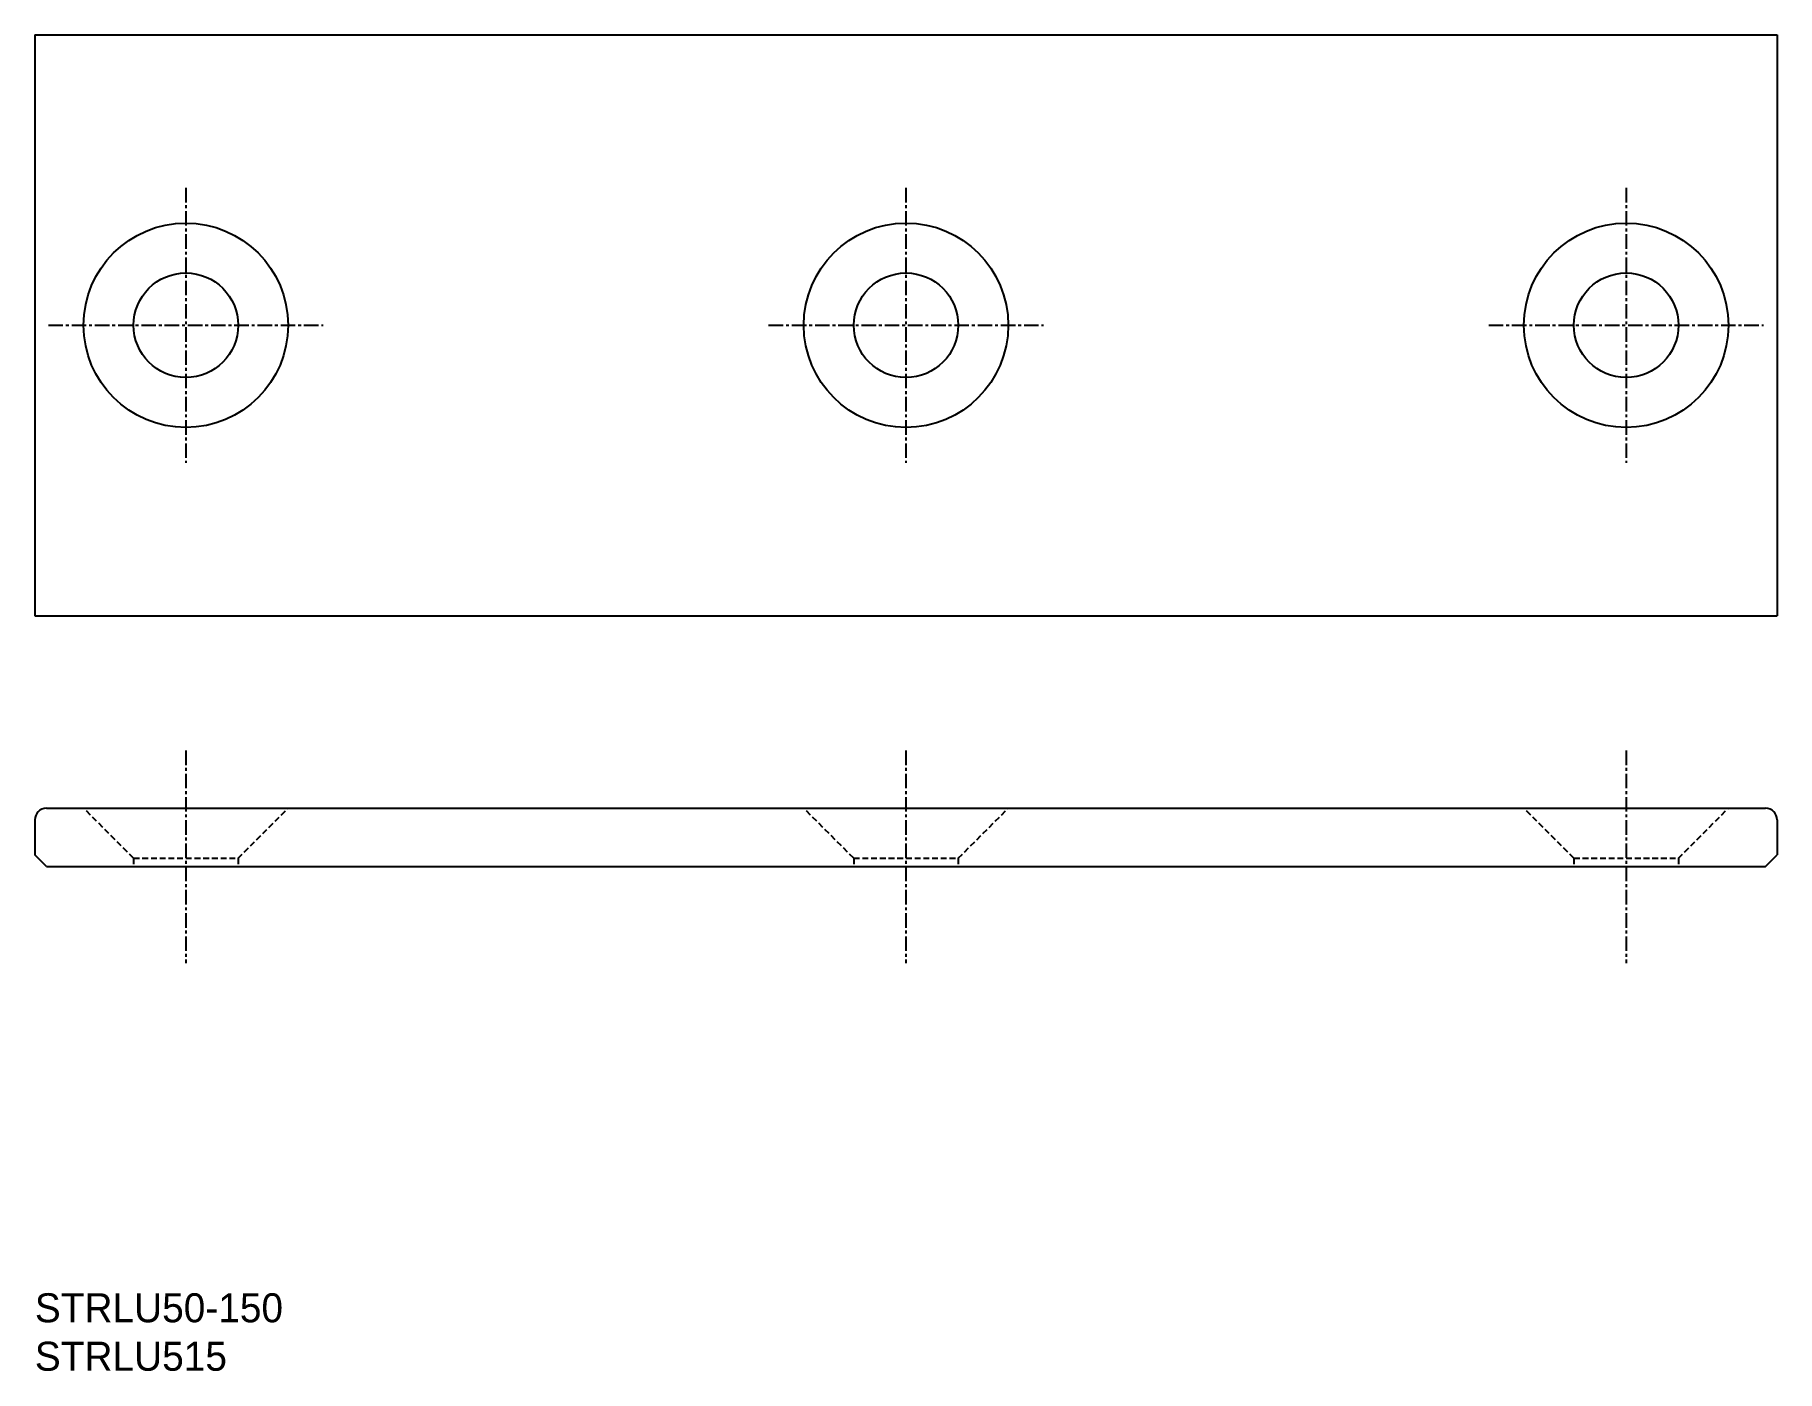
# Model space of a CAD drawing. Extents: x 10 to 160, y 10 to 125.
import ezdxf

# ---------------------------------------------------------------- set-up
doc = ezdxf.new("R2010")
doc.units = 0
doc.linetypes.add('CENTER', pattern=[2, 1.25, -0.25, 0.25, -0.25])
doc.linetypes.add('DASHED', pattern=[0.75, 0.5, -0.25])
doc.layers.get('0').update_dxf_attribs({"linetype": 'CONTINUOUS'})
doc.layers.add('CENTER', color=1, linetype='CENTER')

# ---------------------------------------------------------------- blocks, each defined once
blk = doc.blocks.new('*U3')
for s, p in [('STRLU50-150', (358.18, 71)), ('STRLU515', (358.18, 66.83))]:
    blk.add_text(s, height=2.5).set_placement(p)

msp = doc.modelspace()

# ---------------------------------------------------------------- linework, layer by layer
at = {"color": 7, "linetype": 'CONTINUOUS'}
for p, q in [((10, 125), (160, 125)), ((10, 125), (10, 75)), ((160, 125), (160, 75)), ((10, 75), (160, 75)), ((10, 57.42), (10, 54.42)), ((11, 58.42), (159, 58.42)), ((160, 57.42), (160, 54.42)), ((11, 53.42), (10, 54.42)), ((159, 53.42), (160, 54.42)), ((11, 53.42), (159, 53.42))]:
    msp.add_line(p, q, dxfattribs=at)
at = {"color": 3, "linetype": 'DASHED'}
for p, q in [((18.5, 54.12), (14.2, 58.42)), ((27.5, 54.12), (31.8, 58.42)), ((80.5, 54.12), (76.2, 58.42)), ((89.5, 54.12), (93.8, 58.42)), ((142.5, 54.12), (138.2, 58.42)), ((151.5, 54.12), (155.8, 58.42)), ((18.5, 54.12), (27.5, 54.12)), ((18.5, 54.12), (18.5, 53.42)), ((27.5, 54.12), (27.5, 53.42)), ((80.5, 54.12), (89.5, 54.12)), ((80.5, 54.12), (80.5, 53.42)), ((89.5, 54.12), (89.5, 53.42)), ((142.5, 54.12), (151.5, 54.12)), ((142.5, 54.12), (142.5, 53.42)), ((151.5, 54.12), (151.5, 53.42))]:
    msp.add_line(p, q, dxfattribs=at)
at = {"color": 7, "linetype": 'CONTINUOUS'}
for centre, radius in [((23, 100), 8.8), ((85, 100), 8.8), ((147, 100), 8.8), ((23, 100), 4.5), ((85, 100), 4.5), ((147, 100), 4.5)]:
    msp.add_circle(centre, radius, dxfattribs=at)
for centre, start, end in [((11, 57.42), 90, 180), ((159, 57.42), 0, 90)]:
    msp.add_arc(centre, 1, start, end, dxfattribs=at)
at = {"layer": 'CENTER', "color": 1, "linetype": 'CENTER'}
for p, q in [((23, 111.83), (23, 88.17)), ((85, 111.83), (85, 88.17)), ((147, 111.83), (147, 88.17)), ((11.17, 100), (34.83, 100)), ((73.17, 100), (96.83, 100)), ((135.17, 100), (158.83, 100)), ((23, 63.39), (23, 45.1)), ((85, 63.39), (85, 45.1)), ((147, 63.39), (147, 45.1))]:
    msp.add_line(p, q, dxfattribs=at)

# ---------------------------------------------------------------- block references
at = {"color": 7, "linetype": 'CONTINUOUS'}
msp.add_blockref('*U3', (-348.18, -56.83), dxfattribs=at)

doc.saveas('drawing.dxf')
